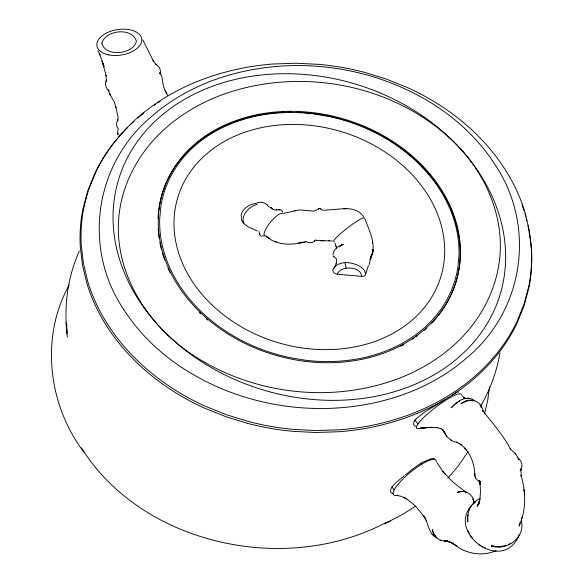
<?xml version="1.0" encoding="UTF-8"?>
<svg xmlns="http://www.w3.org/2000/svg" width="583" height="583" viewBox="0 0 583 583"><rect width="100%" height="100%" fill="white"/><g stroke="black" fill="none" stroke-linecap="round" stroke-linejoin="round"><path stroke-width="0.87" d="M66.746 324.345L66.571 329.57L66.746 325.132M365.658 273.988C364.003 265.352 352.715 262.933 345.172 262.357A4.292 0.802 81.2 0 0 346.258 268.209C352.037 267.291 361.263 269.302 361.606 276.342L337.214 274.178A4.285 3.44 16.6 0 1 333.491 272.042A4.285 3.44 16.6 0 1 333.549 268.508A22.067 17.694 16.6 0 0 336.092 263.771M106.434 79.412L106.325 81.277L106.07 75.418L106.179 75.972L102.171 61.069L103.905 66.557L103.73 65.996M489.545 386.726L487.694 400.419L484.539 413.864M467.879 516.91L467.792 522.011C466.327 512.676 471.028 502.51 479.838 498.582M241.027 216.045C241.654 209.282 248.256 205.07 254.326 203.627M372.267 254.166L370.883 256.804C376.807 244.853 369.382 230.657 364.987 219.266M373.047 251.667L373.186 249.458L372.515 253.671M368.441 265.498L365.585 274.338A4.285 3.454 23.4 0 1 361.606 276.386M371.735 255.157L371.794 254.735L370.526 259.049L370.839 257.518L370.752 257.926M479.773 500.316L480.501 491.658L480.02 483.613L480.166 484.619L479.088 480.407M434.401 459.142L433.767 458.325L431.041 458.792L422.711 462.21L415.475 466.896L405.44 474.868M371.757 255.004L371.888 254.224L370.773 256.884M518.695 459.01L519.234 459.717L518.017 458.136C522.142 461.029 523.33 466.852 520.16 470.94L520.976 468.419L521.209 476.347L521.056 475.32C526.019 491.928 526.354 510.052 519.089 526.092L519.883 522.834M106.361 80.687L106.463 80.075L106.164 81.27L106.587 79.995C104.423 83.602 105.552 88.222 108.861 90.729L108.219 89.855L110.311 95.095L114.195 101.872L115.93 107.374L115.434 105.436M371.714 255.288L371.648 255.66M499.974 353.087C496.687 371.684 490.259 389.787 480.611 406.038M480.028 498.713L478.118 504.579L479.714 500.986L477.003 506.452L479.466 503.122M372.931 252.206L372.661 253.211M468.04 515.955L468.302 514.731M370.249 258.954L369.906 259.464L370.81 257.715L369.214 264.638M370.73 257.97L370.832 257.599L370.693 258.05M522.339 516.545L521.391 519.723M519.315 534.728C502.67 576.201 442.344 529.553 474.686 502.619M241.559 216.628L241.551 220.272L243.825 223.515A35.25 28.261 16.6 0 0 247.083 226.015A39.943 32.021 16.6 0 0 248.956 227.239L257.176 230.897M79.324 251.033C67.256 277.88 63.598 308.021 67.38 337.12M478.986 502.626L479.714 500.986M458.551 392.148C458.238 390.282 453.705 394.895 452.342 395.114M342.374 244.641L343.205 244.321C338.585 245.931 332.791 249.662 333.017 255.048M69.246 284.956C39.935 337.251 48.192 405.098 83.974 452.197M468.098 451.548L458.165 466.101L447.81 478.351M370.591 257.154L371.393 255.952M117.256 138.871L115.106 141.399A243.548 195.035 16.4 0 0 94.942 173.209L87.814 190.728L82.932 208.962A225.504 180.592 16.3 0 0 80.257 246.143L82.429 264.93L86.94 283.651A209.421 167.736 16.3 0 0 111.572 333.316C122.809 349.21 136.386 363.369 151.5 375.605A209.435 167.729 16.3 0 0 204.414 408.056L225.65 416.612L247.593 423.36M118.334 137.603L121.031 134.44A251.156 201.135 16.4 0 1 127.371 127.757M416.182 418.842L425.043 411.787L445.15 399.544M339.838 246.485L340.312 246.041M404.157 475.888L396.039 482.571L391.914 486.922L394.123 489.902M340.822 245.611L342.534 244.583M340.508 245.837L342.84 244.452M343.963 208.678L323.988 210.274L322.37 210.069L319.622 208.517L313.924 211.141L299.29 209.924L283.651 213.371M415.781 506.044L402.336 514.556L386.121 523.024M475.145 502.291L475.611 501.985M459.644 401.038L455.673 403.655L451.41 407.685C456.562 401.454 466.845 394.553 474.518 400.638M508.405 544.544L510.329 543.502M387.25 521.923C323.274 556.102 243.934 556.306 177.764 528.074A191.253 153.271 16.3 0 1 81.584 447.941M318.507 208.925L319.069 208.641M496.169 550.571C483.103 556.597 466.189 554.098 455.112 545.039L456.598 546.052L451.679 542.693L454.849 544.886M384.255 523.92L390.326 520.998M334.015 256.032L333.25 256.433L333.848 256.848A13.496 10.822 16.6 0 1 334.985 257.526L336.602 259.02A1.421 1.144 16.6 0 1 336.697 259.34L336.544 261.665A14.356 11.507 16.6 0 1 336.355 262.765A20.74 16.63 16.6 0 1 336.085 263.771M506.299 545.418L499.383 546.774L491.301 545.921C507.115 551.474 525.895 537.052 521.297 520.014M467.151 400.915L461 403.742C469.534 396.578 481.485 400.434 483.271 411.722L482.673 410.563C492.322 423.156 503.289 435.005 510.497 449.15L510.161 448.866L515.758 453.96L518.542 458.806M264.143 235.838L262.656 235.853M295.763 210.47L294.379 210.791M467.96 400.732L470.357 400.492M272.684 208.729L271.248 208C274.906 212.678 281.079 206.52 282.595 212.19M420.051 428.33L427.82 427.477L432.039 427.346L422.602 427.973L431.129 427.361L437.804 427.725L435.304 427.463M269.907 238.542L266.154 236.487C277.909 245.975 291.697 245.21 305.492 241.93M279.847 209.829L279.344 209.887M302.256 242.317L305.47 241.93M278.601 209.975L278.98 209.938M332.332 241.078L316.168 240.349M324.447 240.648L323.346 240.684L324.527 240.648M453.078 543.669L446.665 540.929L450.302 542.073L446.082 540.929L447.751 541.17L444.53 540.878L446.33 540.849C439.407 542.073 433.096 536.331 432.484 529.612L433.38 532.986L435.975 536.651M444.53 540.878L445.645 540.864M467.005 398.276L468.615 398.269M346.805 208.721L343.883 208.678C351.09 208.262 359.376 210.135 363.479 216.643M329.315 240.582L328.914 240.553L329.504 240.597M276.932 210.018L276.408 209.982M261.629 236.312L260.003 235.401L259.377 232.282M259.092 231.196L258.684 231.16M462.108 491.615L458.741 491.95C465.351 489.771 472.675 494.267 473.724 501.132L473.207 499.5L474.023 502.24M471.669 400.565L473.119 400.878M397.854 495.601L401.388 496.41L406.497 498.837L404.216 497.539L404.828 497.889M491.666 545.994L494.399 546.548M437.359 427.66L440.988 428.694L440.58 428.505L442.635 429.831L442.293 429.496L445.383 434.269L444.239 431.595L446.862 436.674L451.49 440.537M415.978 426.377L414.302 425.641L413.536 424.293L413.77 422.456L414.95 420.336L418.004 423.936M465.744 398.575L463.689 397.985L465.059 398.408L462.173 395.908M440.114 540.098L440.901 540.361M464.95 398.342L465.759 398.619M392.687 493.495L393.416 493.765M484.99 547.831L485.399 547.991M482.607 546.788L482.957 546.941L481.412 546.096M320.103 208.576L320.526 208.765M272.217 208.503L270.833 207.737M274.848 241.26L276.502 242.047M437.25 537.912C429.999 535.107 428.469 526.536 426.158 520.087L426.698 521.34L423.892 516.072L425.583 518.79L424.927 517.74M459.295 443.379L461.554 444.938L456.642 442.184L457.874 442.519L453.122 441.375L450.419 439.75M267.152 236.997L268.508 237.747M270.432 207.475L271.35 208.044M267.247 205.107L269.441 207.242M405.87 498.472L410.585 501.839L416.386 507.137L424.519 517.085M478.454 544.209L480.632 545.666M465.015 491.542L453.348 482.411L442.701 471.385L445.186 474.285M465.649 492.016L466.291 492.475L464.396 491.097M460.869 444.472C470.372 452.219 474.263 462.924 474.853 474.453L474.781 473.6C474.278 477.557 477.142 480.749 480.596 482.214L479.19 480.851L480.13 481.922L479.401 481.245M433.737 535.813L431.996 533.992M420.635 463.412L421.531 464.352M515.758 453.96L514.971 453.086M465.096 448.604L464.753 448.203L466.801 450.623M443.102 430.298L442.781 429.911L443.488 430.779M443.197 471.96L436.959 462.618M472.514 538.415L470.299 535.194M446.862 436.674L445.623 434.918M108.511 90.307L108.992 91.05M166.767 93.797L165.135 90.708L167.707 95.277M123.931 309.784C82.771 249.16 94.162 165.492 149.904 117.963A234.657 187.872 16.3 0 1 209.647 81.635C287.346 51.77 379.737 64.145 446.797 113.488A192.004 153.723 16.3 0 1 494.748 164.275C535.908 224.907 524.518 308.575 468.776 356.104A234.657 187.872 16.3 0 1 409.033 392.432C331.333 422.296 238.943 409.922 171.883 360.578A192.004 153.723 16.3 0 1 123.931 309.784M334.934 242.849L336.624 248.489M444.88 433.358L443.896 431.296L444.45 432.484M109.568 93.557L110.311 95.095M475.24 477.266L475.633 478.104M142.82 39.928L153.715 61.718L153.081 60.778L156.361 64.706L155.894 64.312C159.305 66.2 161.44 70.135 160.012 73.983L159.844 72.598L161.826 76.701L163.51 86.51L165.288 91.006M115.886 107.199L118.101 117.336L117.81 120.317L118.006 119.894C116.25 122.474 115.857 126.234 118.225 128.588L117.584 132.203L118.145 134.906M469.169 533.066L468.244 530.88M98.046 50.765L100.006 54.919L99.766 54.328L103.905 66.557M474.3 503.144L473.52 500.928L474.066 502.524L473.913 501.839M525.072 214.092L525.764 216.643M526.23 218.341L526.923 220.884M336.26 246.522L336.114 245.96L336.406 247.068M117.664 133.441L117.912 134.36M243.155 221.926C241.96 213.648 249.553 206.593 256.943 204.393A8.577 2.5 79 0 0 254.917 203.686M527.928 225.14L530.727 241.355M523.884 489.392L524.707 494.96M372.348 242.018L372.53 243.213M519.701 524.197L519.788 524.948M474.875 475.094L475.007 476.34M530.8 242.207L531.521 250.734A225.475 180.468 16.3 0 1 528.847 287.893L523.964 306.119L516.837 323.623A243.614 194.992 16.3 0 1 496.687 355.419L490.762 362.371A251.127 200.997 16.3 0 1 392.578 422.048L382.637 424.759A243.607 194.984 16.3 0 1 339.029 431.726L316.095 432.506L292.899 431.347A225.483 180.519 16.3 0 1 247.593 423.36M66.192 322.814L66.972 333.287L66.863 328.812M130.381 124.806A251.156 201.135 16.4 0 1 134.09 121.337M137.909 117.955A251.156 201.135 16.4 0 1 143.841 113.051M154.247 105.334A251.156 201.135 16.4 0 1 155.683 104.35M157.862 102.892A251.156 201.135 16.4 0 1 160.055 101.457M521.996 204.815A209.435 167.613 16.4 0 1 524.037 210.711M163.437 190.728A153.351 122.955 16.6 0 1 164.093 189.06M397.591 495.229A27.379 6.646 -39.3 0 1 408.027 474.3A27.379 6.646 -39.3 0 1 436.179 461.889M392.505 493.59A25.82 8.257 -22.3 0 1 392.038 487.199M414.768 420.379A27.321 8.512 -22.4 0 1 415.97 418.878M421.968 427.616A28.006 5.123 -37.2 0 1 431.041 410.928A28.006 5.123 -37.2 0 1 461.474 394.99M334.161 241.661A19.312 2.317 -37.7 0 1 348.015 227.53A19.312 2.317 -37.7 0 1 364.164 218.683M266.489 235.794A14.247 3.928 -50.8 0 1 268.697 224.535A14.247 3.928 -50.8 0 1 282.529 213.633M256.994 202.782A17.505 12.673 -58.4 0 1 267.327 205.012M243.811 223.449A13.438 8.526 -40.5 0 1 243.206 221.897M337.382 274.185A12.607 7.302 -1 0 1 346.207 268.114M333.848 268.552A16.295 8.679 5.8 0 1 345.296 262.598M297.213 112.257A153.351 122.955 16.6 0 1 440.755 189.883A153.351 122.955 16.6 0 1 431.733 323.099M426.72 328.025A153.351 122.955 16.6 0 1 424.162 330.321M417.406 335.772A153.351 122.955 16.6 0 1 416.043 336.777M413.966 338.249A153.351 122.955 16.6 0 1 412.553 339.219M403.764 344.648A153.351 122.955 16.6 0 1 400.703 346.317M207.577 320.052A153.351 122.955 16.6 0 1 206.28 318.937M200.537 313.712A153.351 122.955 16.6 0 1 199.284 312.503M170.178 272.946A153.351 122.955 16.6 0 1 167.948 268.173M164.69 260.047A153.351 122.955 16.6 0 1 162.278 252.57M161.367 249.189A153.351 122.955 16.6 0 1 159.859 242.375M159.144 238.097A153.351 122.955 16.6 0 1 158.168 228.616M158.088 218.297A153.351 122.955 16.6 0 1 285.007 112.235M287.689 112.169A153.351 122.955 16.6 0 1 292.047 112.147M434.648 317.283A150.749 120.87 16.6 0 0 445.186 302.65A152.6 122.35 16.6 0 0 457.823 267.67L458.989 255.208A152.615 122.364 16.6 0 0 453.151 217.211A151.857 121.76 16.6 0 0 427.39 172.932L418.222 163.16A151.857 121.76 16.6 0 0 372.231 131.175A152.615 122.364 16.6 0 0 328.331 116.316L313.1 113.823A152.6 122.35 16.6 0 0 267.794 114.079A150.757 120.87 16.6 0 0 253.904 116.615A152.141 121.985 16.6 0 0 184.024 156.776A150.757 120.87 16.6 0 0 173.494 171.417A152.6 122.35 16.6 0 0 160.857 206.389L159.691 218.851A152.6 122.35 16.6 0 0 165.528 256.855A150.735 120.856 16.6 0 0 170.287 268.814A152.148 121.985 16.6 0 0 227.443 332.274A150.72 120.849 16.6 0 0 246.449 342.884A152.6 122.35 16.6 0 0 290.349 357.743L305.579 360.243A152.6 122.35 16.6 0 0 350.886 359.981A150.742 120.863 16.6 0 0 364.776 357.452A152.141 121.985 16.6 0 0 434.656 317.29M314.383 240.619A6.945 5.568 16.6 0 1 314.696 241.756M315.68 239.788A6.945 5.568 16.6 0 1 306.155 241.712M101.865 43.091C104.991 57.506 133.645 54.459 136.429 41.102C132.137 27.153 105.705 29.806 101.865 43.091M119.457 211.527C111.178 271.569 148.971 328.856 199.014 358.96C258.378 395.332 334.693 403.093 399.8 378.046A212.933 170.476 16.3 0 0 454.019 345.078C481.886 320.22 500.134 284.198 500.36 246.536C500.505 209.18 483.73 173.311 458.311 146.457C398.043 83.967 299.276 65.114 218.88 96.02A212.933 170.476 16.3 0 0 164.661 128.989C140.867 150.392 123.888 179.637 119.457 211.527M86.044 198.373L83.894 207.541A224.98 180.096 16.3 0 0 81.234 244.62L83.405 263.356L87.909 282.026A208.947 167.255 16.4 0 0 112.49 331.552C123.683 347.41 137.238 361.526 152.309 373.732A208.954 167.263 16.4 0 0 205.078 406.125L226.255 414.659L248.147 421.407A224.958 180.103 16.4 0 0 293.351 429.394L316.489 430.553L339.379 429.795A243.038 194.598 16.4 0 0 382.893 422.85L392.825 420.168A250.552 200.618 16.4 0 0 490.791 360.578L496.723 353.648A243.045 194.605 16.4 0 0 516.83 321.903L523.942 304.428L528.81 286.231A224.951 180.118 16.3 0 0 531.47 249.145L529.306 230.409L524.795 211.731A208.954 167.321 16.3 0 0 500.221 162.198C489.02 146.348 475.473 132.224 460.395 120.018A208.969 167.328 16.3 0 0 407.626 87.639L386.449 79.106L364.557 72.365A224.965 180.111 16.3 0 0 319.353 64.392L296.215 63.226L273.325 63.992A242.98 194.511 16.3 0 0 229.804 70.944L219.871 73.633A250.581 200.588 16.3 0 0 121.905 133.208L115.981 140.146A242.98 194.511 16.3 0 0 95.867 171.883L88.762 189.358L86.044 198.373M458.398 492.052L457.13 492.387L459.047 491.892L458.398 492.052M302.322 242.309L298.904 242.754L302.322 242.309M322.078 240.764L320.941 240.801L322.086 240.779M480.844 406.358L480.159 405.025L481.267 407.204L480.844 406.358M473.622 500.753L473.097 499.114L473.622 500.753M259.668 234.555L259.537 233.623L259.668 234.555M167.678 334.999A199.233 159.742 16.6 0 0 497.867 301.222A199.233 159.742 16.6 0 0 262.474 74.879A199.233 159.742 16.6 0 0 167.678 334.999M211.658 304.588A137.384 110.151 16.6 0 0 439.334 281.29A137.384 110.151 16.6 0 0 277.027 125.221A137.384 110.151 16.6 0 0 211.658 304.588M108.781 54.889A22.65 12.862 -8.9 0 0 141.778 39.52A22.65 12.862 -8.9 0 0 107.418 32.582A22.65 12.862 -8.9 0 0 108.781 54.889M200.304 312.437A153.351 122.955 16.6 0 0 454.449 286.435A153.351 122.955 16.6 0 0 273.267 112.22A153.351 122.955 16.6 0 0 200.304 312.437"/></g></svg>
